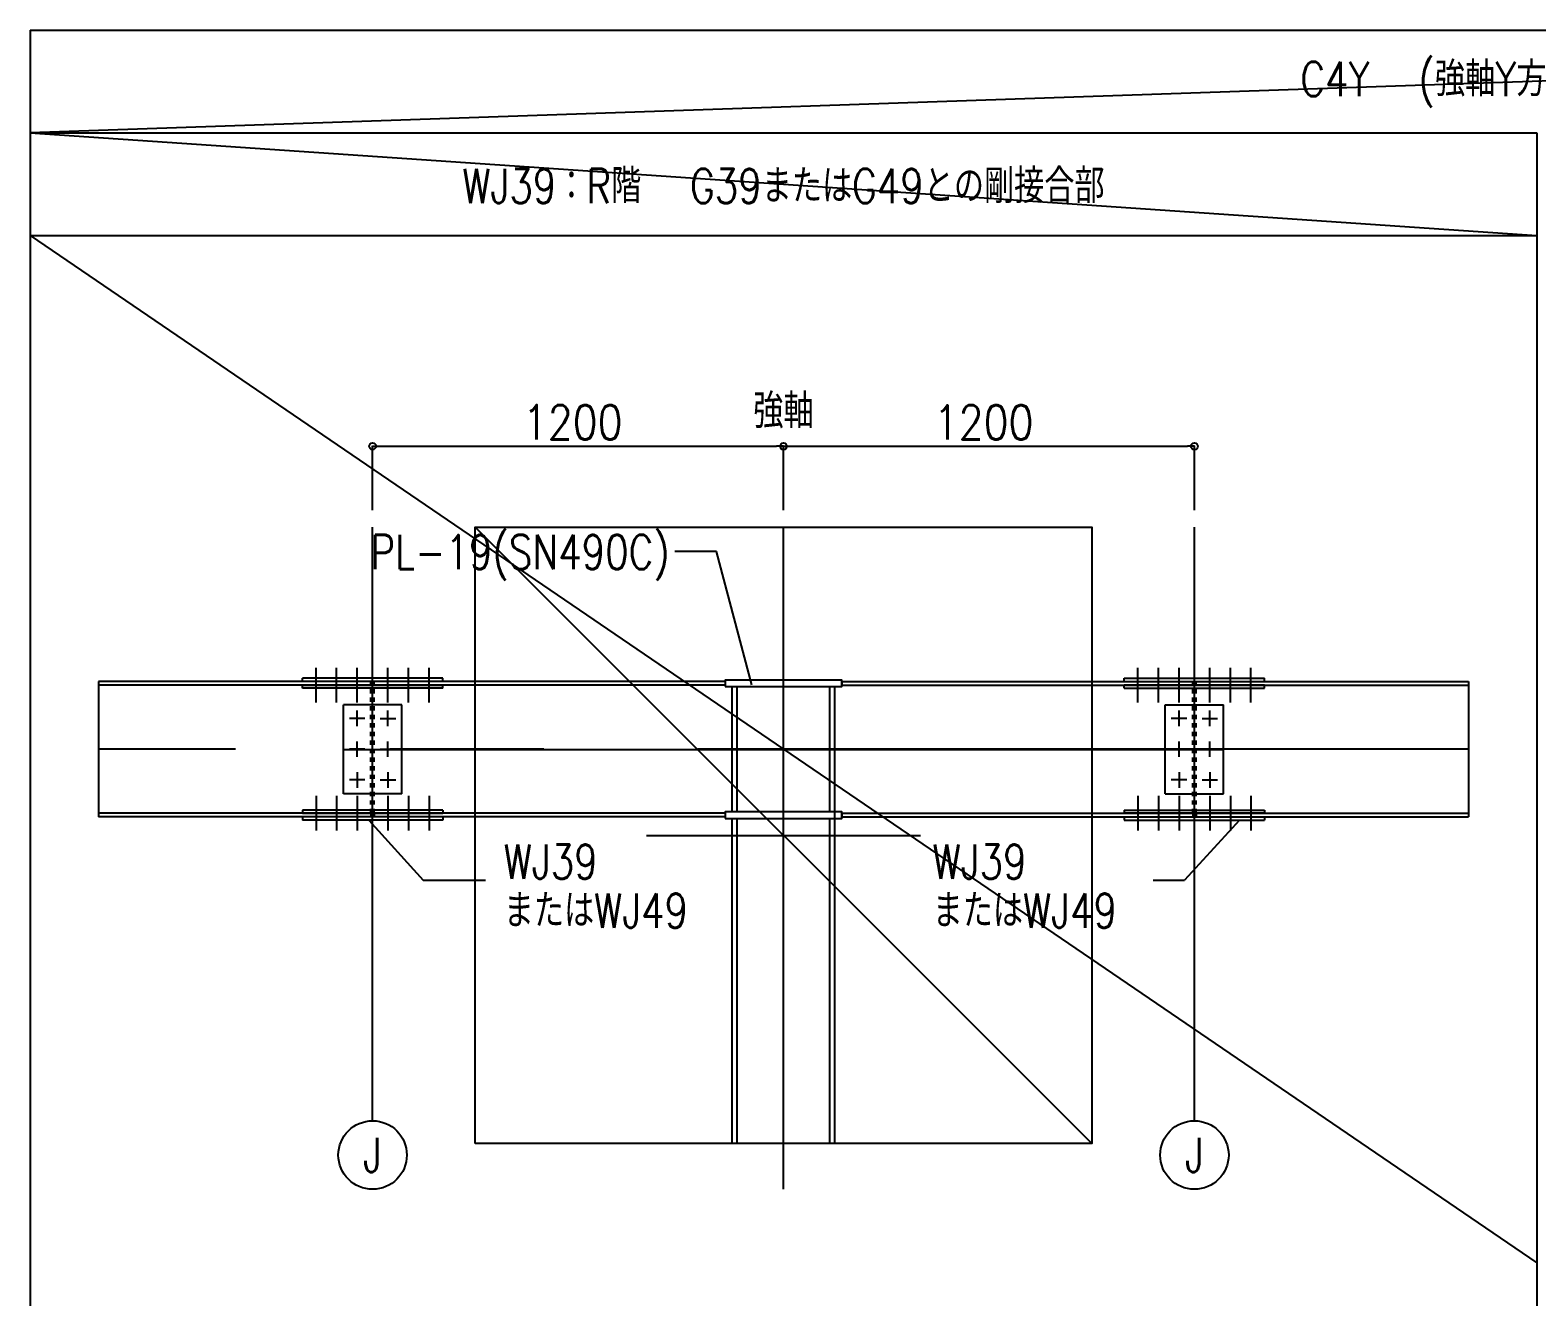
# Model space of a CAD drawing. Extents: x -668440 to 810000, y -1678500 to 210463.
# Drawn here: x -619197 to -575197, y -476282 to -439287 of the extents above; entities that cross this region are included whole.
import ezdxf
from ezdxf.enums import TextEntityAlignment as Align

# ---------------------------------------------------------------- set-up
doc = ezdxf.new("R2010")
doc.units = 0
doc.header["$MEASUREMENT"] = 0
doc.linetypes.add('CENTER', pattern=[2, 1.25, -0.25, 0.25, -0.25])
doc.linetypes.add('DASHED1', pattern=[2.5, 1.25, -1.25])
doc.layers.get('0').update_dxf_attribs({"color": 3, "linetype": 'CONTINUOUS'})
doc.layers.get('Defpoints').update_dxf_attribs({"color": 251, "linetype": 'CONTINUOUS'})
for name, color, linetype in [('Sプレート', 1, 'CONTINUOUS'), ('Sプレート文字', 1, 'CONTINUOUS'), ('Sボルト', 2, 'CONTINUOUS'), ('S大梁', 4, 'CONTINUOUS'), ('S柱', 4, 'CONTINUOUS'), ('寸法', 3, 'CONTINUOUS'), ('注記', 3, 'CONTINUOUS'), ('通り芯', 3, 'CENTER')]:
    doc.layers.add(name, color=color, linetype=linetype)
doc.styles.add('DRACAD', font='txt', dxfattribs={"width": 0.85, "bigfont": 'extfont2'})
doc.dimstyles.new('MYDIM', dxfattribs={"dimtxt": 120, "dimasz": 20, "dimexe": 1.25, "dimexo": 50, "dimgap": 50, "dimtad": 1, "dimdec": 4, "dimdsep": 46, "dimtxsty": 'DRACAD', "dimblk": 'ORIGIN', "dimcen": 2.5, "dimadec": 0, "dimazin": 0, "dimtfac": 1, "dimtdec": 4, "dimtmove": 0, "dimatfit": 3, "dimfxl": 1, "dimtolj": 1, "dimtzin": 0, "dimarcsym": 0})

# ---------------------------------------------------------------- blocks, each defined once
blk = doc.blocks.new('_ORIGIN')
at = {"color": 0, "linetype": 'ByBlock', "lineweight": -2}
blk.add_line((0, 0), (-1, 0), dxfattribs=at)
blk.add_circle((0, 0), 0.5, dxfattribs=at)
blk = doc.blocks.new('*D8071')
at = {"layer": 'Defpoints', "color": 0}
for p in [(-225427.7, -377245.2), (-226627.7, -377481.8), (-225427.7, -377482)]:
    blk.add_point(p, dxfattribs=at)
at = {"layer": '寸法', "color": 0, "lineweight": -2}
for p, q in [((-226627.7, -377431.8), (-226627.7, -377244)), ((-226607.7, -377245.2), (-225447.7, -377245.2)), ((-225427.7, -377432), (-225427.7, -377244))]:
    blk.add_line(p, q, dxfattribs=at)
at = {"layer": '寸法', "color": 0, "linetype": 'ByBlock', "lineweight": -2, "xscale": 20, "yscale": 20, "zscale": 20, "rotation": 180}
blk.add_blockref('_ORIGIN', (-226627.7, -377245.2), dxfattribs=at)
at = {"layer": '寸法', "color": 0, "linetype": 'ByBlock', "lineweight": -2, "xscale": 20, "yscale": 20, "zscale": 20}
blk.add_blockref('_ORIGIN', (-225427.7, -377245.2), dxfattribs=at)
at = {"layer": '寸法', "color": 0, "insert": (-226043.3, -377175.2), "char_height": 100, "attachment_point": 5, "style": 'DRACAD'}
blk.add_mtext('\\A1;1200', dxfattribs=at)
blk = doc.blocks.new('*D8072')
at = {"layer": 'Defpoints', "color": 0}
for p in [(-224227.7, -377245.4), (-225427.7, -377482), (-224227.7, -377482.2)]:
    blk.add_point(p, dxfattribs=at)
at = {"layer": '寸法', "color": 0, "lineweight": -2}
for p, q in [((-225427.7, -377432), (-225427.7, -377244.2)), ((-225407.7, -377245.4), (-224247.7, -377245.4)), ((-224227.7, -377432.2), (-224227.7, -377244.2))]:
    blk.add_line(p, q, dxfattribs=at)
at = {"layer": '寸法', "color": 0, "linetype": 'ByBlock', "lineweight": -2, "xscale": 20, "yscale": 20, "zscale": 20, "rotation": 180}
blk.add_blockref('_ORIGIN', (-225427.7, -377245.4), dxfattribs=at)
at = {"layer": '寸法', "color": 0, "linetype": 'ByBlock', "lineweight": -2, "xscale": 20, "yscale": 20, "zscale": 20}
blk.add_blockref('_ORIGIN', (-224227.7, -377245.4), dxfattribs=at)
at = {"layer": '寸法', "color": 0, "insert": (-224843.3, -377175.4), "char_height": 100, "attachment_point": 5, "style": 'DRACAD'}
blk.add_mtext('\\A1;1200', dxfattribs=at)
blk = doc.blocks.new('剛接合部C1YA')
at = {"layer": 'Defpoints'}
for p, q in [((-218827.6965, -376030, 545.26685), (-227627.6965, -376330, 545.26685)), ((-227627.6965, -376330, 545.26685), (-223227.6965, -376630, 545.26685)), ((-227627.6965, -376630, 545.26685), (-223227.6965, -379630, 545.26685)), ((-226327.6965, -377482, 545.26685), (-224527.6965, -379282, 545.26685)), ((-227427.6965, -377932, 545.26685), (-227427.6965, -378328, 545.26685)), ((-223427.6965, -377932, 545.26685), (-223427.6965, -378328, 545.26685)), ((-226712.69643, -378130.64311, 545.26685), (-224142.69657, -378130.64311, 545.26685)), ((-225827.6965, -378382, 545.26685), (-225027.6965, -378382, 545.26685))]:
    blk.add_line(p, q, dxfattribs=at)
at = {"layer": 'Defpoints', "elevation": 545.26685}
blk.add_lwpolyline([(-226327.6965, -379282), (-226327.6965, -377482), (-224527.6965, -377482), (-224527.6965, -379282)], close=True, dxfattribs=at)
at = {"layer": 'Sプレート', "linetype": 'Continuous'}
for p, q in [((-226422.69649, -377923, 545.26685), (-226832.69652, -377923, 545.26685)), ((-226832.69652, -377932, 545.26685), (-226832.69652, -377923, 545.26685)), ((-226422.69649, -377932, 545.26685), (-226832.69652, -377932, 545.26685)), ((-226832.69652, -377943.00009, 545.26685), (-226422.69649, -377943.00009, 545.26685)), ((-226832.69652, -377952.00009, 545.26685), (-226832.69652, -377943.00009, 545.26685)), ((-226422.69649, -377952.00009, 545.26685), (-226832.69652, -377952.00009, 545.26685)), ((-226422.69649, -377932, 545.26685), (-226422.69649, -377923, 545.26685)), ((-226422.69649, -377952.00009, 545.26685), (-226422.69649, -377943.00009, 545.26685)), ((-224432.69652, -377923, 545.26685), (-224022.69649, -377923, 545.26685)), ((-224432.69652, -377932, 545.26685), (-224432.69652, -377923, 545.26685)), ((-224432.69652, -377932, 545.26685), (-224022.69649, -377932, 545.26685)), ((-224022.69649, -377943.00009, 545.26685), (-224432.69652, -377943.00009, 545.26685)), ((-224432.69652, -377952.00009, 545.26685), (-224432.69652, -377943.00009, 545.26685)), ((-224432.69652, -377952.00009, 545.26685), (-224022.69649, -377952.00009, 545.26685)), ((-224022.69649, -377932, 545.26685), (-224022.69649, -377923, 545.26685)), ((-224022.69649, -377952.00009, 545.26685), (-224022.69649, -377943.00009, 545.26685)), ((-226542.69657, -377999.99996, 545.26685), (-226712.69643, -377999.99996, 545.26685)), ((-226712.69643, -378260.00004, 545.26685), (-226712.69643, -377999.99996, 545.26685)), ((-226542.69657, -378260.00004, 545.26685), (-226542.69657, -377999.99996, 545.26685)), ((-224312.69643, -377999.99996, 545.26685), (-224142.69657, -377999.99996, 545.26685)), ((-224312.69643, -378260.00004, 545.26685), (-224312.69643, -377999.99996, 545.26685)), ((-224142.69657, -378260.00004, 545.26685), (-224142.69657, -377999.99996, 545.26685)), ((-226542.69657, -378260.00004, 545.26685), (-226712.69643, -378260.00004, 545.26685)), ((-224312.69643, -378260.00004, 545.26685), (-224142.69657, -378260.00004, 545.26685)), ((-226832.69652, -378307.99982, 545.26685), (-226832.69652, -378316.99982, 545.26685)), ((-226422.69649, -378307.99982, 545.26685), (-226832.69652, -378307.99982, 545.26685)), ((-226422.69649, -378307.99982, 545.26685), (-226422.69649, -378316.99982, 545.26685)), ((-224432.69652, -378307.99982, 545.26685), (-224022.69649, -378307.99982, 545.26685)), ((-224432.69652, -378307.99982, 545.26685), (-224432.69652, -378316.99982, 545.26685)), ((-224022.69649, -378307.99982, 545.26685), (-224022.69649, -378316.99982, 545.26685)), ((-226832.69652, -378316.99982, 545.26685), (-226422.69649, -378316.99982, 545.26685)), ((-226422.69649, -378327.99991, 545.26685), (-226832.69652, -378327.99991, 545.26685)), ((-226832.69652, -378327.99991, 545.26685), (-226832.69652, -378336.99991, 545.26685)), ((-226422.69649, -378336.99991, 545.26685), (-226832.69652, -378336.99991, 545.26685)), ((-226422.69649, -378327.99991, 545.26685), (-226422.69649, -378336.99991, 545.26685)), ((-224022.69649, -378316.99982, 545.26685), (-224432.69652, -378316.99982, 545.26685)), ((-224432.69652, -378327.99991, 545.26685), (-224022.69649, -378327.99991, 545.26685)), ((-224432.69652, -378327.99991, 545.26685), (-224432.69652, -378336.99991, 545.26685)), ((-224432.69652, -378336.99991, 545.26685), (-224022.69649, -378336.99991, 545.26685)), ((-224022.69649, -378327.99991, 545.26685), (-224022.69649, -378336.99991, 545.26685))]:
    blk.add_line(p, q, dxfattribs=at)
at = {"layer": 'Sプレート'}
for p, q in [((-225257.6965, -377932, 545.26685), (-225257.6965, -377943, 545.26685)), ((-225257.6965, -378317, 545.26685), (-225257.6965, -378328, 545.26685))]:
    blk.add_line(p, q, dxfattribs=at)
at = {"layer": 'Sプレート', "elevation": 545.26685}
for points in [[(-225597.6965, -377947), (-225257.6965, -377947), (-225257.6965, -377928), (-225597.6965, -377928)], [(-225597.6965, -378332), (-225257.6965, -378332), (-225257.6965, -378313), (-225597.6965, -378313)]]:
    blk.add_lwpolyline(points, close=True, dxfattribs=at)
at = {"layer": 'Sプレート文字'}
for p, q in [((-225623.32984, -377552.35347, 545.26685), (-225745.48526, -377552.35347, 545.26685)), ((-225520.15665, -377942.31871, 545.26685), (-225623.32984, -377552.35347, 545.26685))]:
    blk.add_line(p, q, dxfattribs=at)
at = {"layer": 'Sボルト', "linetype": 'Continuous'}
for p, q in [((-226792.69652, -377993.75014, 545.26685), (-226792.69652, -377892.25004, 545.26685)), ((-226732.69652, -377993.75014, 545.26685), (-226732.69652, -377892.25004, 545.26685)), ((-226672.69652, -377993.75014, 545.26685), (-226672.69652, -377892.25004, 545.26685)), ((-226582.69649, -377993.75014, 545.26685), (-226582.69649, -377892.25004, 545.26685)), ((-226522.69649, -377993.75014, 545.26685), (-226522.69649, -377892.25004, 545.26685)), ((-226462.69649, -377993.75014, 545.26685), (-226462.69649, -377892.25004, 545.26685)), ((-224392.69652, -377993.75014, 545.26685), (-224392.69652, -377892.25004, 545.26685)), ((-224332.69652, -377993.75014, 545.26685), (-224332.69652, -377892.25004, 545.26685)), ((-224272.69652, -377993.75014, 545.26685), (-224272.69652, -377892.25004, 545.26685)), ((-224182.69649, -377993.75014, 545.26685), (-224182.69649, -377892.25004, 545.26685)), ((-224122.69649, -377993.75014, 545.26685), (-224122.69649, -377892.25004, 545.26685)), ((-224062.69649, -377993.75014, 545.26685), (-224062.69649, -377892.25004, 545.26685)), ((-226650.19645, -378039.99996, 545.26685), (-226695.19642, -378039.99996, 545.26685)), ((-226672.69643, -378062.50003, 545.26685), (-226672.69643, -378017.50006, 545.26685)), ((-226605.19656, -378039.99996, 545.26685), (-226560.19659, -378039.99996, 545.26685)), ((-226582.69657, -378062.50003, 545.26685), (-226582.69657, -378017.50006, 545.26685)), ((-224250.19645, -378039.99996, 545.26685), (-224295.19642, -378039.99996, 545.26685)), ((-224272.69643, -378062.50003, 545.26685), (-224272.69643, -378017.50006, 545.26685)), ((-224205.19656, -378039.99996, 545.26685), (-224160.19659, -378039.99996, 545.26685)), ((-224182.69657, -378062.50003, 545.26685), (-224182.69657, -378017.50006, 545.26685)), ((-226650.19645, -378129.99996, 545.26685), (-226695.19642, -378129.99996, 545.26685)), ((-226672.69643, -378152.50003, 545.26685), (-226672.69643, -378107.50006, 545.26685)), ((-226605.19656, -378129.99996, 545.26685), (-226560.19659, -378129.99996, 545.26685)), ((-226582.69657, -378152.50003, 545.26685), (-226582.69657, -378107.50006, 545.26685)), ((-224250.19645, -378129.99996, 545.26685), (-224295.19642, -378129.99996, 545.26685)), ((-224272.69643, -378152.50003, 545.26685), (-224272.69643, -378107.50006, 545.26685)), ((-224205.19656, -378129.99996, 545.26685), (-224160.19659, -378129.99996, 545.26685)), ((-224182.69657, -378152.50003, 545.26685), (-224182.69657, -378107.50006, 545.26685)), ((-226650.19645, -378220.00004, 545.26685), (-226695.19642, -378220.00004, 545.26685)), ((-226672.69643, -378197.49997, 545.26685), (-226672.69643, -378242.49994, 545.26685)), ((-226605.19656, -378220.00004, 545.26685), (-226560.19659, -378220.00004, 545.26685)), ((-226582.69657, -378197.49997, 545.26685), (-226582.69657, -378242.49994, 545.26685)), ((-224250.19645, -378220.00004, 545.26685), (-224295.19642, -378220.00004, 545.26685)), ((-224272.69643, -378197.49997, 545.26685), (-224272.69643, -378242.49994, 545.26685)), ((-224205.19656, -378220.00004, 545.26685), (-224160.19659, -378220.00004, 545.26685)), ((-224182.69657, -378197.49997, 545.26685), (-224182.69657, -378242.49994, 545.26685)), ((-226792.69652, -378266.24977, 545.26685), (-226792.69652, -378367.74987, 545.26685)), ((-226732.69652, -378266.24977, 545.26685), (-226732.69652, -378367.74987, 545.26685)), ((-226672.69652, -378266.24977, 545.26685), (-226672.69652, -378367.74987, 545.26685)), ((-226582.69649, -378266.24977, 545.26685), (-226582.69649, -378367.74987, 545.26685)), ((-226522.69649, -378266.24977, 545.26685), (-226522.69649, -378367.74987, 545.26685)), ((-226462.69649, -378266.24977, 545.26685), (-226462.69649, -378367.74987, 545.26685)), ((-224392.69652, -378266.24977, 545.26685), (-224392.69652, -378367.74987, 545.26685)), ((-224332.69652, -378266.24977, 545.26685), (-224332.69652, -378367.74987, 545.26685)), ((-224272.69652, -378266.24977, 545.26685), (-224272.69652, -378367.74987, 545.26685)), ((-224182.69649, -378266.24977, 545.26685), (-224182.69649, -378367.74987, 545.26685)), ((-224122.69649, -378266.24977, 545.26685), (-224122.69649, -378367.74987, 545.26685)), ((-224062.69649, -378266.24977, 545.26685), (-224062.69649, -378367.74987, 545.26685))]:
    blk.add_line(p, q, dxfattribs=at)
at = {"layer": 'S大梁'}
for p, q in [((-225597.6965, -377932, 545.26685), (-227427.6965, -377932, 545.26685)), ((-225597.6965, -377943, 545.26685), (-227427.6965, -377943, 545.26685)), ((-225257.6965, -377932, 545.26685), (-223427.6965, -377932, 545.26685)), ((-225257.6965, -377943, 545.26685), (-223427.6965, -377943, 545.26685)), ((-225597.6965, -378317, 545.26685), (-227427.6965, -378317, 545.26685)), ((-225597.6965, -378328, 545.26685), (-227427.6965, -378328, 545.26685)), ((-225257.6965, -378317, 545.26685), (-223427.6965, -378317, 545.26685)), ((-225257.6965, -378328, 545.26685), (-223427.6965, -378328, 545.26685))]:
    blk.add_line(p, q, dxfattribs=at)
at = {"layer": 'S大梁', "linetype": 'Continuous'}
for p, q in [((-226632.69651, -377943.00009, 545.26685), (-226632.69651, -377932, 545.26685)), ((-226622.6965, -377943.00009, 545.26685), (-226622.6965, -377932, 545.26685)), ((-224232.69651, -377943.00009, 545.26685), (-224232.69651, -377932, 545.26685)), ((-224222.6965, -377943.00009, 545.26685), (-224222.6965, -377932, 545.26685)), ((-226632.69651, -378316.99982, 545.26685), (-226632.69651, -378327.99991, 545.26685)), ((-226622.6965, -378316.99982, 545.26685), (-226622.6965, -378327.99991, 545.26685)), ((-224232.69651, -378316.99982, 545.26685), (-224232.69651, -378327.99991, 545.26685)), ((-224222.6965, -378316.99982, 545.26685), (-224222.6965, -378327.99991, 545.26685))]:
    blk.add_line(p, q, dxfattribs=at)
at = {"layer": 'S大梁', "linetype": 'DASHED1', "ltscale": 10}
for p, q in [((-226632.69651, -378317, 545.26685), (-226632.69651, -377952.00009, 545.26685)), ((-226622.6965, -378317, 545.26685), (-226622.6965, -377952.00009, 545.26685)), ((-224232.69651, -378317, 545.26685), (-224232.69651, -377952.00009, 545.26685)), ((-224222.6965, -378317, 545.26685), (-224222.6965, -377952.00009, 545.26685))]:
    blk.add_line(p, q, dxfattribs=at)
at = {"layer": 'S柱'}
for p, q in [((-225577.6965, -378313, 545.26685), (-225577.6965, -377947, 545.26685)), ((-225562.6965, -378313, 545.26685), (-225562.6965, -377947, 545.26685)), ((-225292.6965, -378313, 545.26685), (-225292.6965, -377947, 545.26685)), ((-225277.6965, -379282, 545.26685), (-225277.6965, -377947, 545.26685)), ((-225277.6965, -378313, 545.26685), (-225277.6965, -377947, 545.26685)), ((-225577.6965, -379282, 545.26685), (-225577.6965, -378332, 545.26685)), ((-225562.6965, -379282, 545.26685), (-225562.6965, -378332, 545.26685)), ((-225292.6965, -379282, 545.26685), (-225292.6965, -378332, 545.26685))]:
    blk.add_line(p, q, dxfattribs=at)
at = {"layer": '注記'}
for p, q in [((-227627.6965, -376030, 545.26685), (-218827.6965, -376030, 545.26685)), ((-227627.6965, -376030, 545.26685), (-227627.6965, -386230, 545.26685)), ((-227627.6965, -376330, 545.26685), (-223227.6965, -376330, 545.26685)), ((-223227.6965, -376330, 545.26685), (-223227.6965, -386230, 545.26685)), ((-227627.6965, -376630, 545.26685), (-223227.6965, -376630, 545.26685)), ((-226638.21621, -378336.99991, 545.26685), (-226480.28853, -378512.54177, 545.26685)), ((-224096.21621, -378336.99991, 545.26685), (-224256.64937, -378512.54177, 545.26685)), ((-226480.28853, -378512.54177, 545.26685), (-226298.13311, -378512.54177, 545.26685)), ((-224347.72708, -378512.54177, 545.26685), (-224256.64937, -378512.54177, 545.26685))]:
    blk.add_line(p, q, dxfattribs=at)
for centre in [(-226627.6965, -379315.33333, 545.26685), (-224227.6965, -379315.33333, 545.26685)]:
    blk.add_circle(centre, 100, dxfattribs=at)
at = {"layer": '通り芯', "linetype": 'CENTER', "ltscale": 1800}
for p, q in [((-226627.6965, -379215.33333, 545.26685), (-226627.6965, -377482, 545.26685)), ((-225427.6965, -379415.33333, 545.26685), (-225427.6965, -377482, 545.26685)), ((-224227.6965, -379215.33333, 545.26685), (-224227.6965, -377482, 545.26685)), ((-223427.6965, -378130, 545.26685), (-227427.6965, -378130, 545.26685))]:
    blk.add_line(p, q, dxfattribs=at)
at = {"layer": 'Sプレート文字', "color": 3, "style": 'DRACAD', "width": 0.8}
blk.add_text('PL-19(SN490C)', height=100, dxfattribs=at).set_placement((-225759.79977, -377554.34225, 545.26685), align=Align.MIDDLE_RIGHT)
at = {"layer": '注記', "style": 'DRACAD', "width": 0.8}
for s, p in [('C4Y  (強軸Y方向, 弱軸X方向)', (-223227.6965, -376180, 545.26685)), ('WJ39：R階  G39またはG49との剛接合部', (-225427.6965, -376480, 545.26685))]:
    blk.add_text(s, height=100, dxfattribs=at).set_placement(p, align=Align.MIDDLE)
blk.add_text('強軸', height=100, dxfattribs=at).set_placement((-225427.6965, -377222.28415, 545.26685), align=Align.BOTTOM_CENTER)
at = {"layer": '注記', "color": 3, "style": 'DRACAD', "width": 0.8}
for s, p in [('WJ39', (-226244.64423, -378458.59495)), ('WJ39', (-224992.16323, -378458.59495)), ('またはWJ49', (-226244.64423, -378601.57592)), ('またはWJ49', (-224992.16323, -378601.57592))]:
    blk.add_text(s, height=100, dxfattribs=at).set_placement(p, align=Align.MIDDLE_LEFT)
at = {"layer": '注記', "style": 'DRACAD', "width": 0.8}
for p in [(-226627.6965, -379315.33333, 545.26685), (-224227.6965, -379315.33333, 545.26685)]:
    blk.add_text('J', height=100, dxfattribs=at).set_placement(p, align=Align.MIDDLE_CENTER)
at = {"layer": '寸法'}
for base, p1, p2, picture, middle in [((-225427.6965, -377245.22603, 545.26685), (-226627.6965, -377481.78539, 545.26685), (-225427.6965, -377482, 545.26685), '*D8071', (-226043.25587, -377245.22603, 545.26685)), ((-224227.6965, -377245.44063, 545.26685), (-225427.6965, -377482, 545.26685), (-224227.6965, -377482.2146, 545.26685), '*D8072', (-224843.25587, -377245.44063, 545.26685))]:
    dim = blk.add_linear_dim(base=base, p1=p1, p2=p2, dimstyle='MYDIM', override={"dimtxt": 100, "dimgap": 20}, dxfattribs=at)
    dim.commit()
    dim.dimension.update_dxf_attribs({"geometry": picture, "text_midpoint": middle, "dimtype": 160})

msp = doc.modelspace()

# ---------------------------------------------------------------- block references
at = {"xscale": 10, "yscale": 10, "zscale": 10}
msp.add_blockref('剛接合部C1YA', (1657079.8, 3321012.9, -5452.7), dxfattribs=at)

doc.saveas('drawing.dxf')
